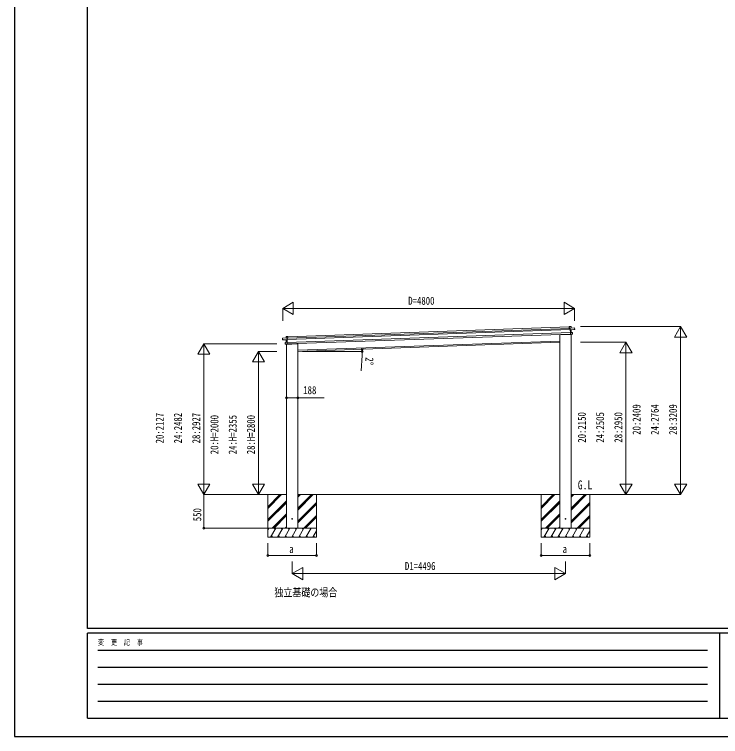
# Model space of a CAD drawing. Units: millimetres, scale not verified. Extents: x -16820 to 16820, y -11880 to 11880.
# Drawn here: x -16820 to -5205, y -11880 to 0 of the extents above; entities that cross this region are included whole.
import ezdxf
from ezdxf.enums import TextEntityAlignment as Align

# ---------------------------------------------------------------- set-up
doc = ezdxf.new("R2010")
doc.units = ezdxf.units.MM
doc.header["$LTSCALE"] = 40
doc.layers.add('0-2_USER1', color=92, linetype='Continuous')
doc.layers.add('0-7_YKK_ZWAK', color=134, linetype='Continuous')
for name, color, linetype, lineweight in [('0-4_YKK_13', 120, 'Continuous', 18), ('0-5_YKK_A1', 120, 'Continuous', 18), ('0-6_YKK_D', 200, 'Continuous', 18)]:
    doc.layers.add(name, color=color, linetype=linetype, lineweight=lineweight)
doc.styles.add('ＭＳ ゴシック', font='')
doc.styles.get('ＭＳ ゴシック').set_extended_font_data('MS Gothic')

msp = doc.modelspace()

# ---------------------------------------------------------------- linework, layer by layer
at = {"layer": '0-4_YKK_13'}
for p, q in [((-7693.62, -5136.96), (-7692.83, -5136.1)), ((-7693.62, -5136.96), (-7692.73, -5162.44)), ((-7692.73, -5162.44), (-7691.79, -5162.41)), ((-7691.79, -5162.41), (-7692.7, -5136.42)), ((-7664.18, -5134.93), (-7692.66, -5135.92)), ((-7678.24, -5161.93), (-7691.79, -5162.41)), ((-7677.87, -5159.21), (-7678.32, -5159.7)), ((-7678.32, -5159.7), (-7678.29, -5160.43)), ((-7678.29, -5160.43), (-7677.5, -5159.58)), ((-7678.29, -5160.43), (-7677.34, -5187.81)), ((-7676.37, -5188.68), (-7677.37, -5159.9)), ((-7676.37, -5188.68), (-7677.34, -5187.81)), ((-7677.34, -5187.81), (-7677.25, -5190.41)), ((-7676.27, -5191.28), (-7677.25, -5190.41)), ((-7677.25, -5190.41), (-7675.85, -5230.34)), ((-7605.37, -5156.89), (-7677.12, -5159.39)), ((-7676.28, -5191.26), (-7676.37, -5188.68)), ((-7661.73, -5189.9), (-7676.28, -5191.26)), ((-7676.27, -5191.28), (-7675.81, -5191.72)), ((-7674.96, -5228.87), (-7676.27, -5191.28)), ((-7675.81, -5191.72), (-7661.71, -5190.4)), ((-7664.13, -5135.43), (-7663.66, -5135.41)), ((-7662.86, -5158.39), (-7663.66, -5135.41)), ((-7663.33, -5158.41), (-7662.86, -5158.39)), ((-7661.71, -5190.4), (-7660.35, -5229.25)), ((-7659.88, -5229.29), (-7661.24, -5190.35)), ((-7660.91, -5189.84), (-7604.38, -5184.4)), ((-7604.56, -5179.37), (-7612.08, -5179.64)), ((-7611.98, -5182.65), (-7612.08, -5179.64)), ((-7604.86, -5157.37), (-7605.33, -5157.39)), ((-7604.09, -5179.36), (-7604.86, -5157.37)), ((-7604.56, -5179.37), (-7604.09, -5179.36)), ((-7604.46, -5182.3), (-7604.38, -5184.4)), ((-7604, -5181.78), (-7604.09, -5179.36)), ((-7603.93, -5183.88), (-7604, -5181.78)), ((-12409.33, -5325.13), (-12408.86, -5325.12)), ((-12408.56, -5347.12), (-12409.33, -5325.13)), ((-12408.84, -5324.62), (-12337.1, -5322.11)), ((-12351.73, -5299.11), (-12352.2, -5299.12)), ((-12351.4, -5322.11), (-12352.2, -5299.12)), ((-12351.72, -5298.61), (-12323.23, -5297.61)), ((-12350.93, -5322.09), (-12351.4, -5322.11)), ((-12335.81, -5351.38), (-12336.81, -5322.6)), ((-12335.85, -5323.07), (-12336.71, -5322.27)), ((-12336.37, -5321.88), (-12335.88, -5322.33)), ((-12335.88, -5322.33), (-12335.85, -5323.07)), ((-12335.85, -5323.07), (-12334.9, -5350.44)), ((-12335.8, -5324.57), (-12322.25, -5324.09)), ((-12322.25, -5324.09), (-12323.16, -5298.11)), ((-12322.2, -5298.58), (-12323.06, -5297.78)), ((-12321.31, -5324.06), (-12322.25, -5324.09)), ((-12322.2, -5298.58), (-12321.31, -5324.06)), ((-7849.4, -5264.68), (-7848.96, -5266.29)), ((-7658.91, -5263.53), (-7843.96, -5269.95)), ((-7675.08, -5229.51), (-7675.85, -5230.34)), ((-7675.85, -5230.34), (-7674.77, -5261.42)), ((-7660.35, -5229.25), (-7674.96, -5228.87)), ((-7674.81, -5229.23), (-7674.94, -5229.37)), ((-7642.81, -5230.21), (-7674.94, -5229.37)), ((-7673.81, -5261.83), (-7674.93, -5229.87)), ((-7673.94, -5262.2), (-7674.77, -5261.42)), ((-7649.32, -5259.47), (-7673.81, -5261.83)), ((-7660.27, -5261.03), (-7659.92, -5263.57)), ((-7659.28, -5260.93), (-7658.91, -5263.53)), ((-7641.9, -5256.22), (-7649.42, -5256.49)), ((-7649.32, -5259.47), (-7649.42, -5256.49)), ((-7649.3, -5259.97), (-7641.79, -5259.25)), ((-7642.79, -5230.71), (-7642.32, -5230.69)), ((-7641.43, -5256.21), (-7642.32, -5230.69)), ((-7641.9, -5256.22), (-7641.43, -5256.21)), ((-7641.34, -5258.73), (-7641.43, -5256.21)), ((-12408.09, -5347.1), (-12408.56, -5347.12)), ((-12408.47, -5349.55), (-12408.56, -5347.12)), ((-12408.4, -5351.65), (-12408.47, -5349.55)), ((-12408.09, -5347.1), (-12400.56, -5346.84)), ((-12407.99, -5350.03), (-12407.91, -5352.13)), ((-12351.15, -5353.62), (-12407.91, -5352.13)), ((-12400.46, -5349.86), (-12400.56, -5346.84)), ((-12366.37, -5395.65), (-12366.84, -5395.66)), ((-12365.95, -5421.18), (-12366.84, -5395.66)), ((-12366.39, -5395.15), (-12334.39, -5392.07)), ((-12365.48, -5421.16), (-12365.95, -5421.18)), ((-12365.86, -5423.71), (-12365.95, -5421.18)), ((-12365.48, -5421.16), (-12357.95, -5420.9)), ((-12357.83, -5424.39), (-12365.37, -5424.19)), ((-12357.85, -5423.89), (-12357.95, -5420.9)), ((-12357.85, -5423.89), (-12333.25, -5424.53)), ((-12349.42, -5393.04), (-12350.78, -5354.1)), ((-12350.33, -5353.62), (-12335.72, -5353.96)), ((-12336.15, -5354.45), (-12350.31, -5354.11)), ((-12350.31, -5354.11), (-12348.95, -5392.97)), ((-12348.95, -5392.97), (-12334.4, -5391.57)), ((-12347.44, -5427.26), (-12162.38, -5420.75)), ((-12347.36, -5426.11), (-12347.44, -5427.26)), ((-12346.36, -5426.14), (-12346.44, -5427.22)), ((-12335.72, -5353.98), (-12336.15, -5354.45)), ((-12335.81, -5351.38), (-12334.9, -5350.44)), ((-12335.72, -5353.96), (-12335.81, -5351.38)), ((-12335.72, -5353.98), (-12334.81, -5353.05)), ((-12334.4, -5391.57), (-12335.72, -5353.98)), ((-12334.9, -5350.44), (-12334.81, -5353.05)), ((-12334.81, -5353.05), (-12333.41, -5392.98)), ((-12334.53, -5391.94), (-12334.39, -5392.07)), ((-12333.25, -5424.53), (-12334.37, -5392.57)), ((-12334.25, -5392.2), (-12333.41, -5392.98)), ((-12333.41, -5392.98), (-12332.33, -5424.06)), ((-12333.1, -5424.89), (-12332.33, -5424.06)), ((-12157.32, -5415.12), (-12157.65, -5416.75))]:
    msp.add_line(p, q, dxfattribs=at)
for points in [[(-7692.66, -5135.92), (-7692.67, -5135.93), (-7692.7, -5135.97), (-7692.76, -5136.02), (-7692.83, -5136.1)], [(-7692.7, -5136.42), (-7664.13, -5135.43), (-7663.33, -5158.41), (-7677.17, -5158.89)], [(-7677.37, -5159.9), (-7605.33, -5157.39), (-7604.56, -5179.37)], [(-7611.98, -5182.65), (-7676.37, -5188.68), (-7676.37, -5188.68)], [(-7661.3, -5190.35), (-7661.27, -5190.35), (-7661.25, -5190.35), (-7661.24, -5190.35)], [(-7660.91, -5189.84), (-7660.91, -5189.84), (-7660.92, -5189.84)], [(-7611.98, -5182.65), (-7611.97, -5183.02), (-7604.46, -5182.3)], [(-12336.81, -5322.6), (-12408.86, -5325.12), (-12408.09, -5347.1)], [(-12323.16, -5298.11), (-12351.73, -5299.11), (-12350.93, -5322.09), (-12337.08, -5321.61)], [(-12323.23, -5297.61), (-12323.22, -5297.62), (-12323.19, -5297.66), (-12323.13, -5297.71), (-12323.06, -5297.78)], [(-7674.94, -5229.37), (-7674.95, -5229.38), (-7674.98, -5229.41), (-7675.02, -5229.45), (-7675.08, -5229.51)], [(-7674.93, -5229.87), (-7642.79, -5230.71), (-7641.9, -5256.22)], [(-7673.94, -5262.2), (-7673.88, -5262.25), (-7673.83, -5262.3), (-7673.8, -5262.32), (-7673.79, -5262.33)], [(-7673.79, -5262.33), (-7649.3, -5259.97), (-7649.32, -5259.47)], [(-7660.35, -5229.25), (-7660.26, -5229.26), (-7660.17, -5229.27), (-7660.09, -5229.28), (-7660.02, -5229.28), (-7659.96, -5229.29), (-7659.92, -5229.29), (-7659.89, -5229.29), (-7659.88, -5229.29)], [(-12400.46, -5349.86), (-12400.45, -5350.23), (-12407.99, -5350.03)], [(-12400.46, -5349.86), (-12335.81, -5351.38), (-12335.81, -5351.38)], [(-12334.37, -5392.57), (-12366.37, -5395.65), (-12365.48, -5421.16)], [(-12333.24, -5425.03), (-12357.83, -5424.39), (-12357.85, -5423.89)], [(-12351.15, -5353.62), (-12351.14, -5353.62), (-12351.14, -5353.62)], [(-12350.72, -5354.1), (-12350.75, -5354.1), (-12350.77, -5354.1), (-12350.78, -5354.1)], [(-12348.95, -5392.97), (-12349.05, -5392.99), (-12349.13, -5393), (-12349.21, -5393.01), (-12349.29, -5393.02), (-12349.34, -5393.03), (-12349.39, -5393.04), (-12349.41, -5393.04), (-12349.42, -5393.04)], [(-12334.39, -5392.07), (-12334.38, -5392.08), (-12334.35, -5392.1), (-12334.31, -5392.14), (-12334.25, -5392.2)], [(-12333.1, -5424.89), (-12333.16, -5424.95), (-12333.2, -5424.99), (-12333.23, -5425.02), (-12333.24, -5425.03)]]:
    msp.add_lwpolyline(points, dxfattribs=at)
for centre in [(-12251.07, -8300), (-7755.65, -8299.62)]:
    msp.add_circle(centre, 5, dxfattribs=at)
for centre, radius, start, end in [((-7677.14, -5159.89), 1, 92, 137), ((-7675.67, -5157.05), 3.08, 224.50749, 234.22646), ((-7670.98, -5165.61), 8.88, 136.94482, 137.18495), ((-7677.11, -5159.89), 0.5, 92, 137), ((-7675.1, -5158.95), 2.08, 178.55929, 192.42625), ((-7666.2, -5135.37), 2.07, 358.55048, 12.44867), ((-7664.16, -5135.43), 0.5, 2, 92), ((-7661.25, -5158.46), 2.08, 178.55929, 192.42625), ((-7662.36, -5158.38), 0.5, 182, 272), ((-7659.45, -5190.07), 2.28, 175.72193, 188.26437), ((-7660.82, -5190.32), 0.483, 101.4924, 184.59913), ((-7660.74, -5190.33), 0.5, 95.5, 182), ((-7605.36, -5157.39), 0.5, 2, 92), ((-7607.4, -5157.33), 2.08, 358.55929, 12.42625), ((-7604.43, -5183.9), 0.5, 275.5, 2), ((-12408.83, -5325.12), 0.5, 92, 182), ((-12406.79, -5324.92), 2.08, 171.57375, 185.44071), ((-12351.7, -5299.11), 0.5, 92, 182), ((-12351.9, -5322.13), 0.5, 272, 2), ((-12349.67, -5298.91), 2.07, 171.55133, 185.44952), ((-12352.99, -5322.29), 2.08, 351.57375, 5.44071), ((-12339.15, -5321.81), 2.08, 351.57375, 5.44071), ((-12337.08, -5322.61), 0.5, 47, 92), ((-12337.05, -5322.61), 1, 47, 92), ((-12338.71, -5319.88), 3.08, 309.77354, 319.49251), ((-12342.79, -5328.75), 8.88, 46.81505, 47.05517), ((-7844.14, -5264.96), 5, 195.5, 272), ((-7658.29, -5229.43), 2.07, 175.06677, 188.93323), ((-7659.38, -5229.28), 0.5, 182, 268.5), ((-7642.82, -5230.71), 0.5, 2, 88.5), ((-7644.85, -5230.53), 2.07, 355.06602, 8.93398), ((-7641.84, -5258.75), 0.5, 275.5, 2), ((-12407.9, -5351.63), 0.5, 182, 268.5), ((-12366.34, -5395.65), 0.5, 95.5, 182), ((-12364.33, -5395.33), 2.07, 175.06602, 188.93398), ((-12365.36, -5423.69), 0.5, 182, 268.5), ((-12351.28, -5354.11), 0.5, 2, 88.5), ((-12351.2, -5354.1), 0.483, 359.40087, 82.5076), ((-12352.59, -5353.94), 2.28, 355.73562, 8.27807), ((-12349.92, -5393.06), 0.5, 275.5, 2), ((-12351, -5393.29), 2.07, 355.06677, 8.93323), ((-12162.55, -5415.76), 5, 272, 348.5)]:
    msp.add_arc(centre, radius, start, end, dxfattribs=at)
for centre, major_axis, ratio, start_param, end_param in [((-7693.17, -5136.44), (-0.017, 0.5), 0.944124, 4.71238898, 5.42585015), ((-7677.84, -5159.92), (-0.017, 0.5), 0.944124, 4.71238898, 5.42585015), ((-7675.79, -5191.72), (0.488, -0.456), 0.023136, 3.16478273, 4.68830004), ((-7661.78, -5189.95), (0.997, 0.096), 0.043579, 0.51190197, 1.5070393), ((-7661.74, -5190.44), (0.498, 0.079), 0.086186, 0.49147269, 1.49908743), ((-7661.78, -5189.95), (0.997, 0.096), 0.043579, 0.50900782, 0.51190197), ((-7604.5, -5181.8), (0.017, -0.5), 0.999045, 0.06102831, 1.57079633), ((-12336.34, -5322.59), (-0.017, 0.5), 0.944124, 0.85733516, 1.57079633), ((-12322.69, -5298.09), (-0.017, 0.5), 0.944124, 0.85733516, 1.57079633), ((-7675.4, -5229.86), (-0.196, 0.467), 0.921944, 4.3224851, 5.1060198), ((-7674.49, -5228.88), (-0.196, 0.467), 0.921944, 1.18089244, 1.96442714), ((-7674.28, -5261.88), (0.163, 0.48), 0.921944, 4.31875817, 5.10229286), ((-12407.97, -5349.53), (0.017, -0.5), 0.999045, 4.71238898, 6.222157), ((-12350.26, -5353.66), (-1, 0.03), 0.043579, 4.77614601, 5.77128334), ((-12350.26, -5353.66), (-1, 0.03), 0.043579, 5.77128334, 5.77417749), ((-12350.28, -5354.16), (-0.502, 0.044), 0.086186, 4.78409788, 5.79171262), ((-12336.17, -5354.45), (-0.455, -0.489), 0.023136, 1.59488526, 3.11840257), ((-12334.88, -5391.61), (0.163, 0.48), 0.921944, 4.31875817, 5.10229286), ((-12333.9, -5392.52), (0.163, 0.48), 0.921944, 1.17716551, 1.96070021), ((-12332.78, -5424.54), (-0.196, 0.467), 0.921944, 1.18089244, 1.96442714)]:
    msp.add_ellipse(centre, major_axis=major_axis, ratio=ratio, start_param=start_param, end_param=end_param, dxfattribs=at)
at = {"layer": '0-5_YKK_A1'}
for p, q in [((-12335.71, -5327.28), (-7678.15, -5164.64)), ((-12335.01, -5347.28), (-7677.45, -5184.63)), ((-12322.09, -5301.8), (-7693.51, -5140.16)), ((-12333.26, -5397.25), (-7675.7, -5234.6)), ((-12332.43, -5421.23), (-7674.87, -5258.59)), ((-7849.4, -8449.26), (-7849.4, -5264.68)), ((-7661.4, -8449.26), (-7661.4, -5261.14)), ((-12345.32, -8449.64), (-12345.32, -5426.17)), ((-12157.32, -5524.68), (-7849.4, -5374.25)), ((-7849.4, -5394.26), (-12157.32, -5544.7)), ((-12157.32, -8449.64), (-12157.32, -5415.12)), ((-12803.39, -7899.62), (-12345.32, -7899.62)), ((-12651.32, -7900), (-12651.32, -8600)), ((-12651.32, -8126.63), (-12424.69, -7900)), ((-12651.32, -8098.35), (-12452.97, -7900)), ((-12651.32, -8112.49), (-12438.89, -7900.06)), ((-12157.32, -7899.62), (-7849.4, -7899.62)), ((-12157.32, -7941), (-12116.32, -7900)), ((-12157.32, -7926.86), (-12130.46, -7900)), ((-12157.32, -7912.71), (-12144.6, -7900)), ((-12157.32, -8153.13), (-11904.22, -7900.04)), ((-12157.32, -8138.99), (-11918.37, -7900.04)), ((-12157.32, -8124.85), (-11932.51, -7900.04)), ((-11851.32, -7900), (-11851.32, -8600)), ((-8155.4, -7899.62), (-8155.4, -8599.62)), ((-8155.4, -8126.25), (-7928.77, -7899.62)), ((-8155.4, -8097.96), (-7957.06, -7899.62)), ((-8155.4, -8112.11), (-7942.97, -7899.68)), ((-7661.4, -7940.62), (-7620.4, -7899.62)), ((-7661.4, -7926.48), (-7634.55, -7899.62)), ((-7661.4, -7912.33), (-7648.69, -7899.62)), ((-7661.4, -7899.62), (-7202.94, -7899.62)), ((-7661.4, -8152.75), (-7408.31, -7899.66)), ((-7661.4, -8138.61), (-7422.45, -7899.66)), ((-7661.4, -8124.46), (-7436.6, -7899.66)), ((-7355.4, -7899.62), (-7355.4, -8599.62)), ((-12651.32, -8310.48), (-12345.32, -8004.48)), ((-12651.32, -8324.62), (-12345.32, -8018.62)), ((-12651.32, -8338.76), (-12345.32, -8032.76)), ((-12157.32, -8336.98), (-11851.32, -8030.98)), ((-12157.32, -8351.12), (-11851.32, -8045.12)), ((-12157.32, -8365.26), (-11851.32, -8059.26)), ((-8155.4, -8310.1), (-7849.4, -8004.1)), ((-8155.4, -8324.24), (-7849.4, -8018.24)), ((-8155.4, -8338.38), (-7849.4, -8032.38)), ((-7661.4, -8336.59), (-7355.4, -8030.6)), ((-7661.4, -8350.74), (-7355.4, -8044.74)), ((-7661.4, -8364.88), (-7355.4, -8058.88)), ((-12578.71, -8450), (-12345.32, -8216.61)), ((-12564.57, -8450), (-12345.32, -8230.75)), ((-12550.42, -8450), (-12345.32, -8244.9)), ((-12058.21, -8450), (-11851.32, -8243.11)), ((-12044.07, -8450), (-11851.32, -8257.25)), ((-12029.92, -8450), (-11851.32, -8271.39)), ((-8082.8, -8449.62), (-7849.4, -8216.23)), ((-8068.65, -8449.62), (-7849.4, -8230.37)), ((-8054.51, -8449.62), (-7849.4, -8244.51)), ((-7562.3, -8449.62), (-7355.4, -8242.73)), ((-7548.15, -8449.62), (-7355.4, -8256.87)), ((-7534.01, -8449.62), (-7355.4, -8271.01)), ((-12366.58, -8450), (-12345.32, -8428.74)), ((-7870.66, -8449.62), (-7849.4, -8428.36)), ((-11851.32, -8450), (-12651.32, -8450)), ((-12651.32, -8478.94), (-12634.61, -8450)), ((-12649.61, -8475.98), (-12651.32, -8473.02)), ((-12605.74, -8600), (-12519.14, -8450)), ((-12534.14, -8475.98), (-12549.14, -8450)), ((-12490.27, -8600), (-12403.67, -8450)), ((-12418.67, -8475.98), (-12433.67, -8450)), ((-12374.8, -8600), (-12288.2, -8450)), ((-12303.2, -8475.98), (-12318.2, -8450)), ((-12259.33, -8600), (-12172.73, -8450)), ((-12187.73, -8475.98), (-12202.73, -8450)), ((-12143.86, -8600), (-12057.26, -8450)), ((-12072.26, -8475.98), (-12087.26, -8450)), ((-12028.39, -8600), (-11941.79, -8450)), ((-11912.92, -8600), (-11851.32, -8493.3)), ((-11851.32, -8458.66), (-11856.32, -8450)), ((-7355.4, -8449.62), (-8155.4, -8449.62)), ((-8155.4, -8478.56), (-8138.69, -8449.62)), ((-8153.7, -8475.6), (-8155.4, -8472.64)), ((-8109.83, -8599.62), (-8023.22, -8449.62)), ((-8038.22, -8475.6), (-8053.23, -8449.62)), ((-7994.36, -8599.62), (-7907.75, -8449.62)), ((-7922.75, -8475.6), (-7937.76, -8449.62)), ((-7878.89, -8599.62), (-7792.28, -8449.62)), ((-7807.29, -8475.6), (-7822.29, -8449.62)), ((-7763.42, -8599.62), (-7676.81, -8449.62)), ((-7691.82, -8475.6), (-7706.82, -8449.62)), ((-7647.95, -8599.62), (-7561.34, -8449.62)), ((-7576.34, -8475.6), (-7591.35, -8449.62)), ((-7532.48, -8599.62), (-7445.87, -8449.62)), ((-7417.01, -8599.62), (-7355.4, -8492.92)), ((-7355.4, -8458.28), (-7360.4, -8449.62)), ((-12651.32, -8600), (-11851.32, -8600)), ((-12590.74, -8574.02), (-12575.74, -8600)), ((-12475.27, -8574.02), (-12460.27, -8600)), ((-12359.8, -8574.02), (-12344.8, -8600)), ((-12244.33, -8574.02), (-12229.33, -8600)), ((-12128.86, -8574.02), (-12113.86, -8600)), ((-12013.39, -8574.02), (-11998.39, -8600)), ((-11897.92, -8574.02), (-11882.92, -8600)), ((-8155.4, -8599.62), (-7355.4, -8599.62)), ((-8094.83, -8573.64), (-8079.83, -8599.62)), ((-7979.36, -8573.64), (-7964.36, -8599.62)), ((-7863.89, -8573.64), (-7848.89, -8599.62)), ((-7748.42, -8573.64), (-7733.42, -8599.62)), ((-7632.95, -8573.64), (-7617.95, -8599.62)), ((-7517.48, -8573.64), (-7502.48, -8599.62)), ((-7402.01, -8573.64), (-7387.01, -8599.62))]:
    msp.add_line(p, q, dxfattribs=at)
at = {"layer": '0-6_YKK_D'}
for p, q in [((-12406.17, -4835.86), (-12232.97, -4735.86)), ((-12232.97, -4935.86), (-12232.97, -4735.86)), ((-7606.17, -4835.86), (-7779.38, -4735.86)), ((-7779.38, -4735.86), (-7779.38, -4935.86)), ((-12406.17, -5038.78), (-12406.17, -4834.86)), ((-12406.17, -4835.86), (-12232.97, -4935.86)), ((-12406.17, -4835.86), (-12059.76, -4835.86)), ((-12206.17, -4835.86), (-7806.17, -4835.86)), ((-7606.17, -4835.86), (-7952.58, -4835.86)), ((-7606.17, -4835.86), (-7779.38, -4935.86)), ((-7606.17, -5038.78), (-7606.17, -4834.86)), ((-7506.17, -5135.86), (-5860.4, -5135.86)), ((-5861.4, -5135.86), (-5961.4, -5309.06)), ((-5861.4, -5135.86), (-5761.4, -5309.06)), ((-5861.4, -5135.86), (-5861.4, -5482.27)), ((-5961.4, -5309.06), (-5761.4, -5309.06)), ((-5861.4, -5335.86), (-5861.4, -7699.62)), ((-13705.32, -5417.62), (-13805.32, -5590.83)), ((-12506.17, -5417.62), (-13706.32, -5417.62)), ((-13705.32, -5417.62), (-13605.32, -5590.83)), ((-13705.32, -5417.62), (-13705.32, -5764.03)), ((-7506.17, -5394.26), (-6760.4, -5394.26)), ((-6761.4, -5394.26), (-6861.4, -5567.46)), ((-6761.4, -5394.26), (-6661.4, -5567.46)), ((-6761.4, -5394.26), (-6761.4, -5740.67)), ((-12805.32, -5544.7), (-12905.32, -5717.9)), ((-12506.17, -5544.7), (-12806.32, -5544.7)), ((-12805.32, -5544.7), (-12705.32, -5717.9)), ((-12805.32, -5544.7), (-12805.32, -5891.11)), ((-12082.95, -5544.7), (-11098.95, -5544.7)), ((-6861.4, -5567.46), (-6661.4, -5567.46)), ((-13805.32, -5590.83), (-13605.32, -5590.83)), ((-13705.32, -5617.62), (-13705.32, -7699.62)), ((-11102.14, -5612.66), (-11118.28, -5863.34)), ((-6761.4, -5594.26), (-6761.4, -7699.62)), ((-12905.32, -5717.9), (-12705.32, -5717.9)), ((-12805.32, -5744.7), (-12805.32, -7699.62)), ((-13705.32, -7899.62), (-13705.32, -7553.21)), ((-12805.32, -7899.62), (-12805.32, -7553.21)), ((-6761.4, -7899.62), (-6761.4, -7553.21)), ((-5861.4, -7899.62), (-5861.4, -7553.21)), ((-13705.32, -7899.62), (-13805.32, -7726.41)), ((-13605.32, -7726.41), (-13805.32, -7726.41)), ((-13705.32, -7899.62), (-13605.32, -7726.41)), ((-12805.32, -7899.62), (-12905.32, -7726.41)), ((-12705.32, -7726.41), (-12905.32, -7726.41)), ((-12805.32, -7899.62), (-12705.32, -7726.41)), ((-6761.4, -7899.62), (-6861.4, -7726.41)), ((-6661.4, -7726.41), (-6861.4, -7726.41)), ((-6761.4, -7899.62), (-6661.4, -7726.41)), ((-5861.4, -7899.62), (-5961.4, -7726.41)), ((-5761.4, -7726.41), (-5961.4, -7726.41)), ((-5861.4, -7899.62), (-5761.4, -7726.41)), ((-12506.17, -7899.62), (-13706.32, -7899.62)), ((-12652.32, -7899.62), (-13706.32, -7899.62)), ((-13705.32, -7899.62), (-13705.32, -8450)), ((-12506.17, -7899.62), (-12806.32, -7899.62)), ((-7506.17, -7899.62), (-6760.4, -7899.62)), ((-7506.17, -7899.62), (-5860.4, -7899.62)), ((-12652.32, -8450), (-13706.32, -8450)), ((-12651.32, -8700.7), (-12651.32, -8901)), ((-11851.32, -8700.7), (-11851.32, -8901)), ((-8155.4, -8700.32), (-8155.4, -8900.62)), ((-7355.4, -8700.32), (-7355.4, -8900.62)), ((-12651.32, -8900), (-11851.32, -8900)), ((-8155.4, -8899.62), (-7355.4, -8899.62)), ((-12251.32, -8999.62), (-12251.32, -9200.62)), ((-7755.4, -8999.62), (-7755.4, -9200.62)), ((-12251.32, -9199.62), (-12078.11, -9099.62)), ((-12078.11, -9299.62), (-12078.11, -9099.62)), ((-7755.4, -9199.62), (-7928.61, -9099.62)), ((-7928.61, -9099.62), (-7928.61, -9299.62)), ((-12251.32, -9199.62), (-12078.11, -9299.62)), ((-12251.32, -9199.62), (-11904.91, -9199.62)), ((-12051.32, -9199.62), (-7955.4, -9199.62)), ((-7755.4, -9199.62), (-8101.81, -9199.62)), ((-7755.4, -9199.62), (-7928.61, -9299.62))]:
    msp.add_line(p, q, dxfattribs=at)
msp.add_lwpolyline([(-12345.32, -6306.47), (-12157.32, -6306.47), (-11722.92, -6306.47)], dxfattribs=at)
for centre in [(-11100.6, -5507.79), (-11099.95, -5544.7), (-12345.32, -6306.47), (-12157.32, -6306.47), (-13705.32, -8450), (-12651.32, -8900), (-11851.32, -8900), (-8155.4, -8899.62), (-7355.4, -8899.62)]:
    msp.add_circle(centre, 17, dxfattribs=at)
for start, end in [(356.31463, 360), (360, 2)]:
    msp.add_arc((-12157.32, -5544.7), 1057.37, start, end, dxfattribs=at)
at = {"layer": '0-7_YKK_ZWAK'}
for p, q in [((-15619.92, -10100), (-15619.92, 11100)), ((15580.08, -10100), (-15619.92, -10100)), ((-5219.92, -10180), (-15619.92, -10180)), ((-15619.92, -11580), (-15619.92, -10180)), ((-5219.92, -10180), (-5219.92, -11580)), ((-19.92, -10180), (-5219.92, -10180)), ((-15449.92, -10460), (-5419.92, -10460)), ((-15449.92, -10740), (-5419.92, -10740)), ((-15449.92, -11020), (-5419.92, -11020)), ((-15449.92, -11300), (-5419.92, -11300)), ((-15619.92, -11580), (-5219.92, -11580)), ((-5219.92, -11580), (-19.92, -11580))]:
    msp.add_line(p, q, dxfattribs=at)
msp.add_lwpolyline([(-16820, -11880), (16820, -11880), (16820, 11880), (-16820, 11880)], close=True, dxfattribs=at)

# ---------------------------------------------------------------- texts
at = {"layer": '0-2_USER1', "style": 'ＭＳ ゴシック', "width": 0.8}
msp.add_text('独立基礎の場合', height=132, dxfattribs=at).set_placement((-12544, -9615), align=Align.BOTTOM_LEFT)
at = {"layer": '0-5_YKK_A1', "style": 'ＭＳ ゴシック', "width": 0.8}
msp.add_text('G.L', height=146.6, dxfattribs=at).set_placement((-7553.5, -7857.5), align=Align.BOTTOM_LEFT)
at = {"layer": '0-6_YKK_D', "style": 'ＭＳ ゴシック', "width": 0.8}
for s, p in [('D=4800', (-10342.17, -4815.86)), ('188', (-12069.32, -6286.47)), ('a', (-12299.32, -8899.2)), ('a', (-7803.4, -8898.82)), ('D1=4496', (-10396.96, -9179.62))]:
    msp.add_text(s, height=132, dxfattribs=at).set_placement(p, align=Align.BOTTOM_LEFT)
for s, rotation, p in [('2°', 266.315, (-11083.46, -5633.9)), ('20:2409', 90, (-6481.4, -6916.14)), ('24:2764', 90, (-6181.4, -6916.14)), ('28:3209', 90, (-5881.4, -6916.14)), ('20:2127', 90, (-14325.32, -7057.02)), ('24:2482', 90, (-14025.32, -7057.02)), ('28:2927', 90, (-13725.32, -7057.02)), ('20:H=2000', 90, (-13425.32, -7235.76)), ('24:H=2355', 90, (-13125.32, -7235.76)), ('28:H=2800', 90, (-12825.32, -7235.76)), ('20:2150', 90, (-7381.4, -7045.34)), ('24:2505', 90, (-7081.4, -7045.34)), ('28:2950', 90, (-6781.4, -7045.34)), ('550', 90, (-13707.54, -8338.01))]:
    msp.add_text(s, height=132, rotation=rotation, dxfattribs=at).set_placement(p, align=Align.BOTTOM_LEFT)
at = {"layer": '0-7_YKK_ZWAK', "style": 'ＭＳ ゴシック', "width": 0.8}
msp.add_text('変  更  記  事', height=87.98, dxfattribs=at).set_placement((-15445.24, -10400), align=Align.BOTTOM_LEFT)

doc.saveas('drawing.dxf')
